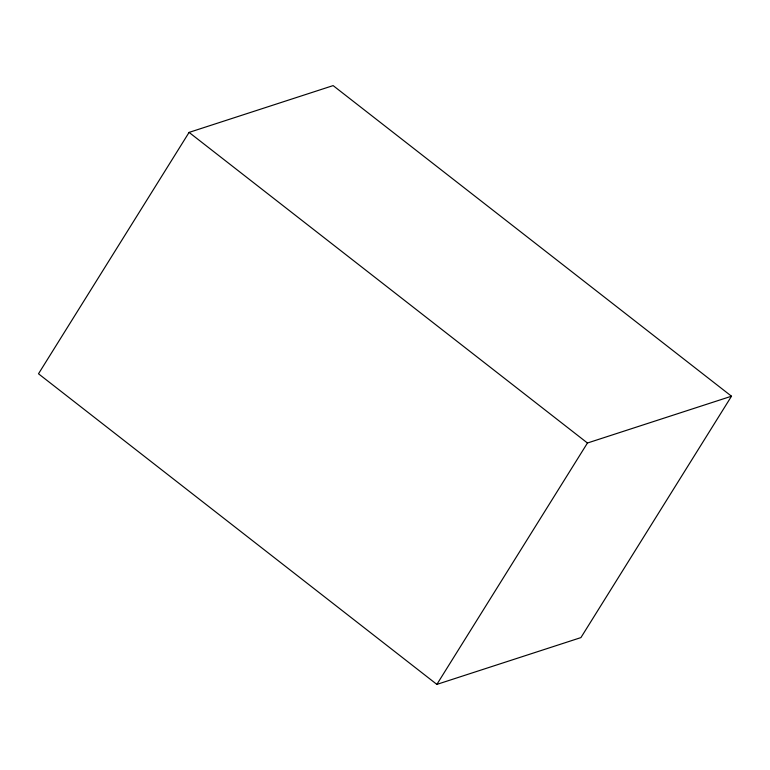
<?xml version="1.0" encoding="UTF-8"?>
<svg xmlns="http://www.w3.org/2000/svg" width="770" height="770" viewBox="0 0 770 770"><rect width="100%" height="100%" fill="white"/><g stroke="black" fill="none" stroke-linecap="round" stroke-linejoin="round"><path stroke-width="1.16" d="M189.083 132.401L38.5 373.787L436.869 684.395L580.917 637.599L731.5 396.213L333.131 85.605L189.083 132.401L587.452 443.01L731.5 396.213M436.869 684.395L587.452 443.01"/></g></svg>
